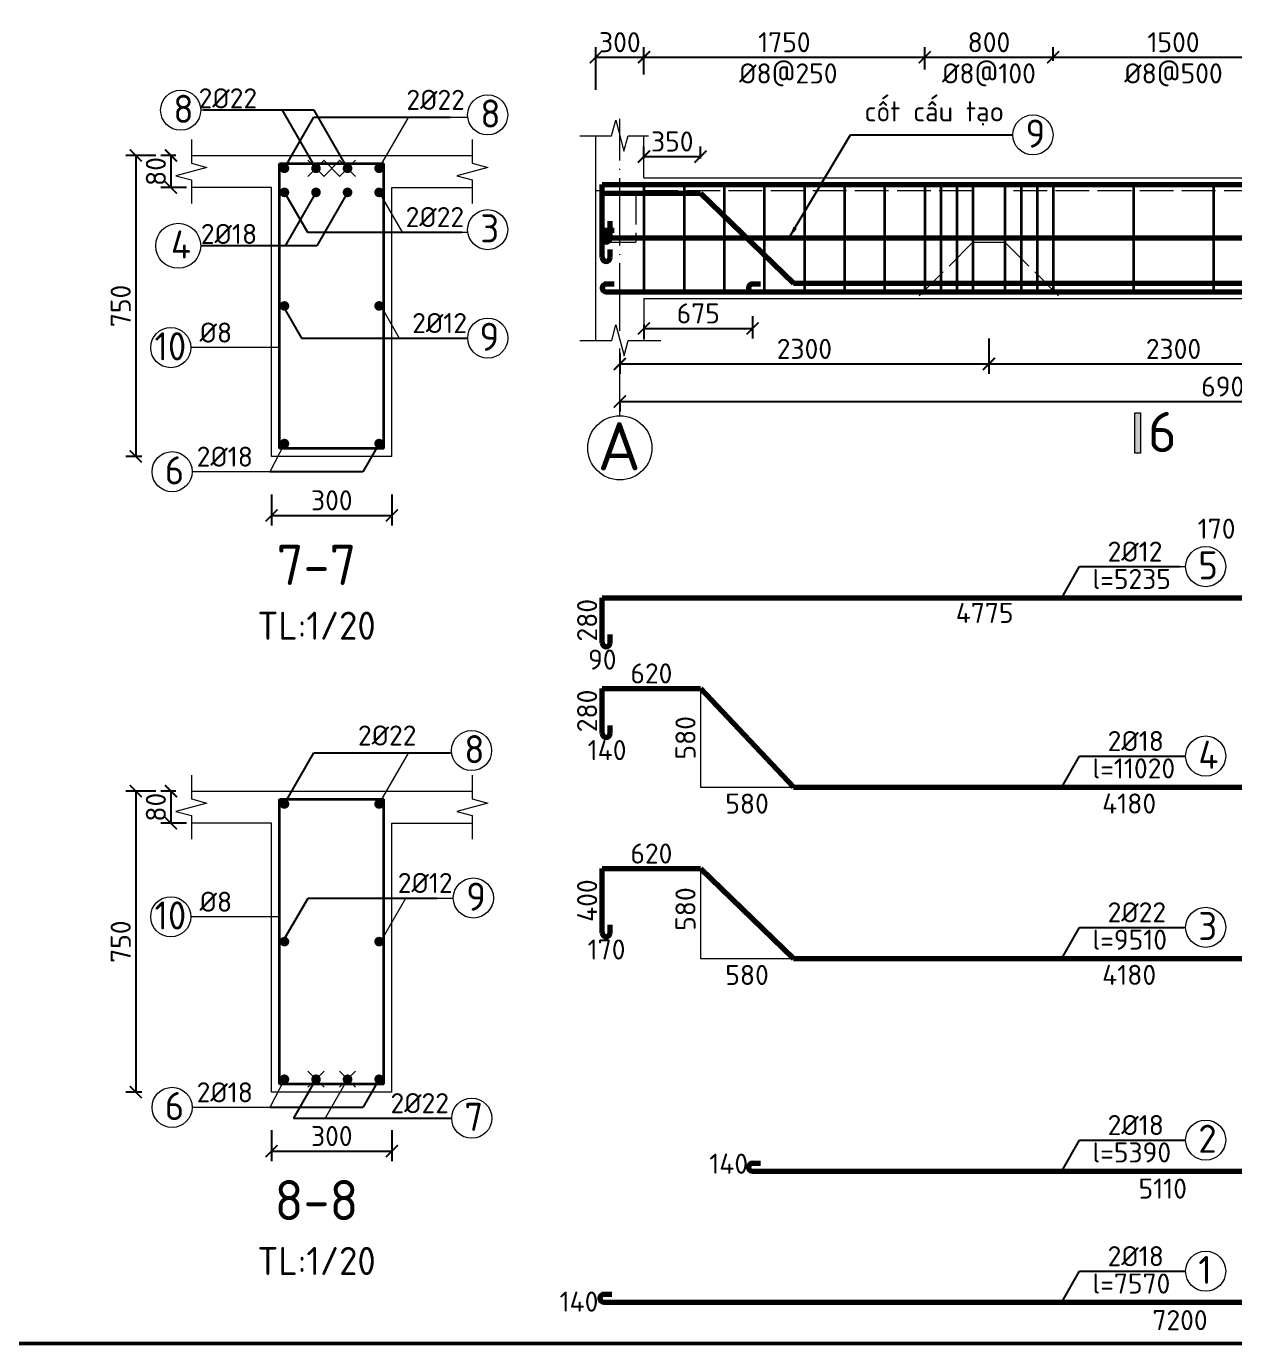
# Model space of a CAD drawing. Header units: millimetres. Extents: x 0 to 4970, y -594 to 1412.
# Drawn here: x 329.6 to 480.2, y -584 to -419.9 of the extents above; entities that cross this region are included whole.
import ezdxf

# ---------------------------------------------------------------- set-up
doc = ezdxf.new("R2010")
doc.units = ezdxf.units.MM
doc.header["$LTSCALE"] = 0.35
doc.header["$PDMODE"] = 3
doc.linetypes.add('ACAD_ISO02W100', pattern=[15, 12, -3])
doc.linetypes.add('ACAD_ISO04W100', pattern=[30, 24, -3, 0, -3])
doc.layers.get('0').update_dxf_attribs({"lineweight": 50})
for name, color, linetype, lineweight in [('Cot Dai', 7, 'Continuous', 35), ('Cot thep', 2, 'Continuous', 70), ('Cotthepcat', 3, 'Continuous', 70), ('Duong Bao', 6, 'Continuous', 18), ('Kich Thuoc', 1, 'Continuous', 20), ('Ky Hieu', 4, 'Continuous', 20), ('Net Khuat', 5, 'ACAD_ISO02W100', 20), ('NetCat', 7, 'Continuous', 20), ('Text', 40, 'Continuous', 20), ('Truc', 3, 'ACAD_ISO04W100', 20)]:
    doc.layers.add(name, color=color, linetype=linetype, lineweight=lineweight)
doc.styles.get("Standard").update_dxf_attribs({"font": 'isocpeur.ttf'})
doc.styles.add('VN', font='')
doc.styles.get('VN').set_extended_font_data('TCVN 7284')
doc.dimstyles.new('Dim20', dxfattribs={"dimtxt": 2.5, "dimasz": 1.5, "dimexe": 1.25, "dimexo": 0.625, "dimtad": 1, "dimlfac": 20, "dimtxsty": 'Standard', "dimblk": 'ARCHTICK', "dimcen": 2.5, "dimadec": 0, "dimazin": 0, "dimtfac": 1, "dimtmove": 0, "dimatfit": 3, "dimfxl": 1, "dimarcsym": 0})
doc.dimstyles.new('Dim50', dxfattribs={"dimtxt": 2.5, "dimasz": 1.5, "dimexe": 1.25, "dimexo": 0.625, "dimtad": 1, "dimlfac": 50, "dimtxsty": 'Standard', "dimblk": 'ARCHTICK', "dimcen": 2.5, "dimadec": 0, "dimazin": 0, "dimtfac": 1, "dimtmove": 0, "dimatfit": 3, "dimfxl": 1, "dimarcsym": 0})
doc.dimstyles.new('Dim50KT', dxfattribs={"dimtxt": 2.5, "dimasz": 1.5, "dimexe": 1.25, "dimexo": 0.625, "dimtad": 1, "dimlfac": 50, "dimtxsty": 'Standard', "dimblk": 'ARCHTICK', "dimcen": 2.5, "dimse1": 1, "dimse2": 1, "dimsd1": 1, "dimsd2": 1, "dimadec": 0, "dimazin": 0, "dimtfac": 1, "dimtmove": 0, "dimatfit": 3, "dimfxl": 1, "dimarcsym": 0})
doc.dimstyles.new('ISO-25', dxfattribs={"dimtxt": 2.5, "dimasz": 2.5, "dimexe": 1.25, "dimexo": 0.625, "dimtad": 1, "dimtxsty": 'Standard', "dimcen": 2.5, "dimadec": 0, "dimazin": 0, "dimtfac": 1, "dimtmove": 0, "dimatfit": 3, "dimfxl": 1, "dimarcsym": 0})

# ---------------------------------------------------------------- blocks, each defined once
blk = doc.blocks.new('_ArchTick')
at = {"color": 0, "linetype": 'ByBlock', "const_width": 0.15}
blk.add_lwpolyline([(-0.5, -0.5), (0.5, 0.5)], dxfattribs=at)
blk = doc.blocks.new('*D2310')
at = {"layer": 'Defpoints', "color": 0}
for p in [(406.59, -423.71), (406.59, -426.5), (400.59, -428.38)]:
    blk.add_point(p, dxfattribs=at)
at = {"layer": 'Kich Thuoc', "color": 0, "lineweight": -2}
for p, q in [((400.59, -427.76), (400.59, -422.46)), ((406.59, -425.87), (406.59, -422.46)), ((400.59, -423.71), (406.59, -423.71))]:
    blk.add_line(p, q, dxfattribs=at)
at = {"layer": 'Kich Thuoc', "color": 0, "lineweight": -2, "xscale": 1.5, "yscale": 1.5, "zscale": 1.5, "rotation": 180}
blk.add_blockref('_ArchTick', (400.59, -423.71), dxfattribs=at)
at = {"layer": 'Kich Thuoc', "color": 0, "lineweight": -2, "xscale": 1.5, "yscale": 1.5, "zscale": 1.5}
blk.add_blockref('_ArchTick', (406.59, -423.71), dxfattribs=at)
at = {"layer": 'Kich Thuoc', "color": 0, "insert": (403.59, -421.84), "char_height": 2.5, "attachment_point": 5}
blk.add_mtext('300', dxfattribs=at)
blk = doc.blocks.new('*D2374')
at = {"layer": 'Defpoints', "color": 0}
for p in [(401.39, -502.36), (413.64, -502.36), (413.64, -502.36)]:
    blk.add_point(p, dxfattribs=at)
at = {"layer": 'Kich Thuoc', "color": 0, "insert": (407.52, -500.49), "char_height": 2.5, "attachment_point": 5}
blk.add_mtext('620', dxfattribs=at)
blk = doc.blocks.new('*D2313')
at = {"layer": 'Defpoints', "color": 0}
for p in [(348.88, -435.95), (347.64, -439.95), (350.19, -439.95)]:
    blk.add_point(p, dxfattribs=at)
at = {"layer": 'Kich Thuoc', "color": 0, "lineweight": -2}
for p, q in [((348.26, -435.95), (346.39, -435.95)), ((347.64, -435.95), (347.64, -439.95)), ((349.56, -439.95), (346.39, -439.95))]:
    blk.add_line(p, q, dxfattribs=at)
at = {"layer": 'Kich Thuoc', "color": 0, "lineweight": -2, "xscale": 1.5, "yscale": 1.5, "zscale": 1.5}
for p, rotation in [((347.64, -435.95), 90), ((347.64, -439.95), 270)]:
    blk.add_blockref('_ArchTick', p, dxfattribs=dict(at, rotation=rotation))
at = {"layer": 'Kich Thuoc', "color": 0, "insert": (345.76, -437.95), "char_height": 2.5, "attachment_point": 5, "rotation": 90}
blk.add_mtext('80', dxfattribs=at)
blk = doc.blocks.new('*D2314')
at = {"layer": 'Defpoints', "color": 0}
for p in [(346.39, -435.95), (343.26, -473.45), (344.63, -473.45)]:
    blk.add_point(p, dxfattribs=at)
at = {"layer": 'Kich Thuoc', "color": 0, "lineweight": -2}
for p, q in [((345.76, -435.95), (342.01, -435.95)), ((343.26, -435.95), (343.26, -473.45)), ((344.01, -473.45), (342.01, -473.45))]:
    blk.add_line(p, q, dxfattribs=at)
at = {"layer": 'Kich Thuoc', "color": 0, "lineweight": -2, "xscale": 1.5, "yscale": 1.5, "zscale": 1.5}
for p, rotation in [((343.26, -435.95), 90), ((343.26, -473.45), 270)]:
    blk.add_blockref('_ArchTick', p, dxfattribs=dict(at, rotation=rotation))
at = {"layer": 'Kich Thuoc', "color": 0, "insert": (341.38, -454.7), "char_height": 2.5, "attachment_point": 5, "rotation": 90}
blk.add_mtext('750', dxfattribs=at)
blk = doc.blocks.new('*D2315')
at = {"layer": 'Defpoints', "color": 0}
for p in [(360.19, -477.57), (375.19, -477.57), (375.19, -480.8)]:
    blk.add_point(p, dxfattribs=at)
at = {"layer": 'Kich Thuoc', "color": 0, "lineweight": -2}
for p, q in [((360.19, -478.2), (360.19, -482.05)), ((375.19, -478.2), (375.19, -482.05)), ((360.19, -480.8), (375.19, -480.8))]:
    blk.add_line(p, q, dxfattribs=at)
at = {"layer": 'Kich Thuoc', "color": 0, "lineweight": -2, "xscale": 1.5, "yscale": 1.5, "zscale": 1.5, "rotation": 180}
blk.add_blockref('_ArchTick', (360.19, -480.8), dxfattribs=at)
at = {"layer": 'Kich Thuoc', "color": 0, "lineweight": -2, "xscale": 1.5, "yscale": 1.5, "zscale": 1.5}
blk.add_blockref('_ArchTick', (375.19, -480.8), dxfattribs=at)
at = {"layer": 'Kich Thuoc', "color": 0, "insert": (367.69, -478.92), "char_height": 2.5, "attachment_point": 5}
blk.add_mtext('300', dxfattribs=at)
blk = doc.blocks.new('*D2316')
at = {"layer": 'Defpoints', "color": 0}
for p in [(348.88, -515.16), (347.64, -519.16), (350.19, -519.16)]:
    blk.add_point(p, dxfattribs=at)
at = {"layer": 'Kich Thuoc', "color": 0, "lineweight": -2}
for p, q in [((348.26, -515.16), (346.39, -515.16)), ((347.64, -515.16), (347.64, -519.16)), ((349.56, -519.16), (346.39, -519.16))]:
    blk.add_line(p, q, dxfattribs=at)
at = {"layer": 'Kich Thuoc', "color": 0, "lineweight": -2, "xscale": 1.5, "yscale": 1.5, "zscale": 1.5}
for p, rotation in [((347.64, -515.16), 90), ((347.64, -519.16), 270)]:
    blk.add_blockref('_ArchTick', p, dxfattribs=dict(at, rotation=rotation))
at = {"layer": 'Kich Thuoc', "color": 0, "insert": (345.76, -517.16), "char_height": 2.5, "attachment_point": 5, "rotation": 90}
blk.add_mtext('80', dxfattribs=at)
blk = doc.blocks.new('*D2317')
at = {"layer": 'Defpoints', "color": 0}
for p in [(346.39, -515.16), (343.26, -552.66), (344.63, -552.66)]:
    blk.add_point(p, dxfattribs=at)
at = {"layer": 'Kich Thuoc', "color": 0, "lineweight": -2}
for p, q in [((345.76, -515.16), (342.01, -515.16)), ((343.26, -515.16), (343.26, -552.66)), ((344.01, -552.66), (342.01, -552.66))]:
    blk.add_line(p, q, dxfattribs=at)
at = {"layer": 'Kich Thuoc', "color": 0, "lineweight": -2, "xscale": 1.5, "yscale": 1.5, "zscale": 1.5}
for p, rotation in [((343.26, -515.16), 90), ((343.26, -552.66), 270)]:
    blk.add_blockref('_ArchTick', p, dxfattribs=dict(at, rotation=rotation))
at = {"layer": 'Kich Thuoc', "color": 0, "insert": (341.38, -533.91), "char_height": 2.5, "attachment_point": 5, "rotation": 90}
blk.add_mtext('750', dxfattribs=at)
blk = doc.blocks.new('*D2318')
at = {"layer": 'Defpoints', "color": 0}
for p in [(360.19, -556.78), (375.19, -556.78), (375.19, -560)]:
    blk.add_point(p, dxfattribs=at)
at = {"layer": 'Kich Thuoc', "color": 0, "lineweight": -2}
for p, q in [((360.19, -557.4), (360.19, -561.25)), ((375.19, -557.4), (375.19, -561.25)), ((360.19, -560), (375.19, -560))]:
    blk.add_line(p, q, dxfattribs=at)
at = {"layer": 'Kich Thuoc', "color": 0, "lineweight": -2, "xscale": 1.5, "yscale": 1.5, "zscale": 1.5, "rotation": 180}
blk.add_blockref('_ArchTick', (360.19, -560), dxfattribs=at)
at = {"layer": 'Kich Thuoc', "color": 0, "lineweight": -2, "xscale": 1.5, "yscale": 1.5, "zscale": 1.5}
blk.add_blockref('_ArchTick', (375.19, -560), dxfattribs=at)
at = {"layer": 'Kich Thuoc', "color": 0, "insert": (367.69, -558.13), "char_height": 2.5, "attachment_point": 5}
blk.add_mtext('300', dxfattribs=at)
blk = doc.blocks.new('*D2319')
at = {"layer": 'Defpoints', "color": 0}
for p in [(413.64, -436.09), (406.59, -436.94), (413.64, -436.94)]:
    blk.add_point(p, dxfattribs=at)
at = {"layer": 'Kich Thuoc', "color": 0, "lineweight": -2}
for p, q in [((406.59, -436.32), (406.59, -434.84)), ((413.64, -436.32), (413.64, -434.84)), ((406.59, -436.09), (413.64, -436.09))]:
    blk.add_line(p, q, dxfattribs=at)
at = {"layer": 'Kich Thuoc', "color": 0, "lineweight": -2, "xscale": 1.5, "yscale": 1.5, "zscale": 1.5, "rotation": 180}
blk.add_blockref('_ArchTick', (406.59, -436.09), dxfattribs=at)
at = {"layer": 'Kich Thuoc', "color": 0, "lineweight": -2, "xscale": 1.5, "yscale": 1.5, "zscale": 1.5}
blk.add_blockref('_ArchTick', (413.64, -436.09), dxfattribs=at)
at = {"layer": 'Kich Thuoc', "color": 0, "insert": (410.12, -434.21), "char_height": 2.5, "attachment_point": 5}
blk.add_mtext('350', dxfattribs=at)
blk = doc.blocks.new('*D2376')
at = {"layer": 'Defpoints', "color": 0}
for p in [(420.13, -455.35), (406.59, -456.38), (420.13, -457.5)]:
    blk.add_point(p, dxfattribs=at)
at = {"layer": 'Kich Thuoc', "color": 0, "lineweight": -2}
for p, q in [((420.13, -455.97), (420.13, -458.75)), ((406.59, -457.01), (406.59, -458.75)), ((406.59, -457.5), (420.13, -457.5))]:
    blk.add_line(p, q, dxfattribs=at)
at = {"layer": 'Kich Thuoc', "color": 0, "lineweight": -2, "xscale": 1.5, "yscale": 1.5, "zscale": 1.5, "rotation": 180}
blk.add_blockref('_ArchTick', (406.59, -457.5), dxfattribs=at)
at = {"layer": 'Kich Thuoc', "color": 0, "lineweight": -2, "xscale": 1.5, "yscale": 1.5, "zscale": 1.5}
blk.add_blockref('_ArchTick', (420.13, -457.5), dxfattribs=at)
at = {"layer": 'Kich Thuoc', "color": 0, "insert": (413.36, -455.63), "char_height": 2.5, "attachment_point": 5}
blk.add_mtext('675', dxfattribs=at)
blk = doc.blocks.new('*D2338')
at = {"layer": 'Defpoints', "color": 0}
for p in [(402.23, -491.06), (401.39, -496.66), (401.39, -496.66)]:
    blk.add_point(p, dxfattribs=at)
at = {"layer": 'Kich Thuoc', "color": 0, "insert": (399.51, -493.86), "char_height": 2.5, "attachment_point": 5, "rotation": 90}
blk.add_mtext('280', dxfattribs=at)
blk = doc.blocks.new('*D2339')
at = {"layer": 'Defpoints', "color": 0}
for p in [(402.23, -502.36), (401.39, -507.96), (401.39, -507.96)]:
    blk.add_point(p, dxfattribs=at)
at = {"layer": 'Kich Thuoc', "color": 0, "insert": (399.51, -505.16), "char_height": 2.5, "attachment_point": 5, "rotation": 90}
blk.add_mtext('280', dxfattribs=at)
blk = doc.blocks.new('*D2340')
at = {"layer": 'Defpoints', "color": 0}
for p in [(402.23, -524.8), (401.39, -532.8), (401.39, -532.8)]:
    blk.add_point(p, dxfattribs=at)
at = {"layer": 'Kich Thuoc', "color": 0, "insert": (399.51, -528.8), "char_height": 2.5, "attachment_point": 5, "rotation": 90}
blk.add_mtext('400', dxfattribs=at)
blk = doc.blocks.new('*D2342')
at = {"layer": 'Defpoints', "color": 0}
for p in [(401.39, -524.8), (413.64, -524.8), (413.64, -524.8)]:
    blk.add_point(p, dxfattribs=at)
at = {"layer": 'Kich Thuoc', "color": 0, "insert": (407.52, -522.93), "char_height": 2.5, "attachment_point": 5}
blk.add_mtext('620', dxfattribs=at)
blk = doc.blocks.new('*D2343')
at = {"layer": 'Defpoints', "color": 0}
for p in [(425.24, -536.27), (508.88, -536.27), (508.88, -539.92)]:
    blk.add_point(p, dxfattribs=at)
at = {"layer": 'Kich Thuoc', "color": 0, "insert": (467.06, -538.05), "char_height": 2.5, "attachment_point": 5}
blk.add_mtext('4180', dxfattribs=at)
blk = doc.blocks.new('*D2344')
at = {"layer": 'Defpoints', "color": 0}
for p in [(425.24, -514.93), (508.88, -514.93), (508.88, -518.58)]:
    blk.add_point(p, dxfattribs=at)
at = {"layer": 'Kich Thuoc', "color": 0, "insert": (467.06, -516.7), "char_height": 2.5, "attachment_point": 5}
blk.add_mtext('4180', dxfattribs=at)
blk = doc.blocks.new('*D2379')
at = {"layer": 'Defpoints', "color": 0}
for p in [(413.64, -502.36), (413.64, -514.66), (413.64, -514.66)]:
    blk.add_point(p, dxfattribs=at)
at = {"layer": 'Kich Thuoc', "color": 0, "insert": (411.77, -508.51), "char_height": 2.5, "attachment_point": 5, "rotation": 90}
blk.add_mtext('580', dxfattribs=at)
blk = doc.blocks.new('*D2345')
at = {"layer": 'Defpoints', "color": 0}
for p in [(413.64, -515.26), (425.24, -515.26), (425.24, -518.59)]:
    blk.add_point(p, dxfattribs=at)
at = {"layer": 'Kich Thuoc', "color": 0, "insert": (419.44, -516.71), "char_height": 2.5, "attachment_point": 5}
blk.add_mtext('580', dxfattribs=at)
blk = doc.blocks.new('*D2348')
at = {"layer": 'Defpoints', "color": 0}
for p in [(413.64, -523.7), (413.64, -536), (413.64, -536)]:
    blk.add_point(p, dxfattribs=at)
at = {"layer": 'Kich Thuoc', "color": 0, "insert": (411.77, -529.85), "char_height": 2.5, "attachment_point": 5, "rotation": 90}
blk.add_mtext('580', dxfattribs=at)
blk = doc.blocks.new('*D2349')
at = {"layer": 'Defpoints', "color": 0}
for p in [(413.64, -536.61), (425.24, -536.61), (425.24, -539.93)]:
    blk.add_point(p, dxfattribs=at)
at = {"layer": 'Kich Thuoc', "color": 0, "insert": (419.44, -538.06), "char_height": 2.5, "attachment_point": 5}
blk.add_mtext('580', dxfattribs=at)
blk = doc.blocks.new('*D2380')
at = {"layer": 'Defpoints', "color": 0}
for p in [(420.13, -562.51), (522.37, -562.51), (522.37, -566.56)]:
    blk.add_point(p, dxfattribs=at)
at = {"layer": 'Kich Thuoc', "color": 0, "insert": (471.25, -564.68), "char_height": 2.5, "attachment_point": 5}
blk.add_mtext('5110', dxfattribs=at)
blk = doc.blocks.new('*D2355')
at = {"layer": 'Defpoints', "color": 0}
for p in [(401.6, -577.08), (545.19, -577.08), (545.19, -582.94)]:
    blk.add_point(p, dxfattribs=at)
at = {"layer": 'Kich Thuoc', "color": 0, "insert": (473.4, -581.07), "char_height": 2.5, "attachment_point": 5}
blk.add_mtext('7200', dxfattribs=at)
blk = doc.blocks.new('*D2357')
at = {"layer": 'Defpoints', "color": 0}
for p in [(403.59, -466.2), (541.59, -466.2), (541.59, -466.61)]:
    blk.add_point(p, dxfattribs=at)
at = {"layer": 'Kich Thuoc', "color": 0, "lineweight": -2}
for p, q in [((403.59, -466.61), (541.59, -466.61)), ((403.59, -466.83), (403.59, -467.86)), ((541.59, -466.83), (541.59, -467.86))]:
    blk.add_line(p, q, dxfattribs=at)
at = {"layer": 'Kich Thuoc', "color": 0, "lineweight": -2, "xscale": 1.5, "yscale": 1.5, "zscale": 1.5, "rotation": 180}
blk.add_blockref('_ArchTick', (403.59, -466.61), dxfattribs=at)
at = {"layer": 'Kich Thuoc', "color": 0, "lineweight": -2, "xscale": 1.5, "yscale": 1.5, "zscale": 1.5}
blk.add_blockref('_ArchTick', (541.59, -466.61), dxfattribs=at)
at = {"layer": 'Kich Thuoc', "color": 0, "insert": (479.58, -464.74), "char_height": 2.5, "attachment_point": 5}
blk.add_mtext('6900', dxfattribs=at)
blk = doc.blocks.new('*D2359')
at = {"layer": 'Defpoints', "color": 0}
for p in [(457.59, -423.71), (457.59, -424.73), (441.59, -425.87)]:
    blk.add_point(p, dxfattribs=at)
at = {"layer": 'Kich Thuoc', "color": 0, "lineweight": -2}
for p, q in [((441.59, -425.25), (441.59, -422.46)), ((457.59, -424.11), (457.59, -422.46)), ((441.59, -423.71), (457.59, -423.71))]:
    blk.add_line(p, q, dxfattribs=at)
at = {"layer": 'Kich Thuoc', "color": 0, "lineweight": -2, "xscale": 1.5, "yscale": 1.5, "zscale": 1.5, "rotation": 180}
blk.add_blockref('_ArchTick', (441.59, -423.71), dxfattribs=at)
at = {"layer": 'Kich Thuoc', "color": 0, "lineweight": -2, "xscale": 1.5, "yscale": 1.5, "zscale": 1.5}
blk.add_blockref('_ArchTick', (457.59, -423.71), dxfattribs=at)
at = {"layer": 'Kich Thuoc', "color": 0, "insert": (449.59, -421.84), "char_height": 2.5, "attachment_point": 5}
blk.add_mtext('800', dxfattribs=at)
blk = doc.blocks.new('*D2364')
at = {"layer": 'Defpoints', "color": 0}
for p in [(441.59, -423.71), (406.59, -425.87), (441.59, -425.87)]:
    blk.add_point(p, dxfattribs=at)
at = {"layer": 'Kich Thuoc', "color": 0, "lineweight": -2}
for p, q in [((406.59, -425.25), (406.59, -422.46)), ((441.59, -425.25), (441.59, -422.46)), ((406.59, -423.71), (441.59, -423.71))]:
    blk.add_line(p, q, dxfattribs=at)
at = {"layer": 'Kich Thuoc', "color": 0, "lineweight": -2, "xscale": 1.5, "yscale": 1.5, "zscale": 1.5, "rotation": 180}
blk.add_blockref('_ArchTick', (406.59, -423.71), dxfattribs=at)
at = {"layer": 'Kich Thuoc', "color": 0, "lineweight": -2, "xscale": 1.5, "yscale": 1.5, "zscale": 1.5}
blk.add_blockref('_ArchTick', (441.59, -423.71), dxfattribs=at)
at = {"layer": 'Kich Thuoc', "color": 0, "insert": (424.09, -421.84), "char_height": 2.5, "attachment_point": 5}
blk.add_mtext('1750', dxfattribs=at)
blk = doc.blocks.new('*D2365')
at = {"layer": 'Defpoints', "color": 0}
for p in [(457.59, -424.77), (487.59, -423.71), (487.59, -424.77)]:
    blk.add_point(p, dxfattribs=at)
at = {"layer": 'Kich Thuoc', "color": 0, "lineweight": -2}
for p, q in [((457.59, -424.14), (457.59, -422.46)), ((487.59, -424.14), (487.59, -422.46)), ((457.59, -423.71), (487.59, -423.71))]:
    blk.add_line(p, q, dxfattribs=at)
at = {"layer": 'Kich Thuoc', "color": 0, "lineweight": -2, "xscale": 1.5, "yscale": 1.5, "zscale": 1.5, "rotation": 180}
blk.add_blockref('_ArchTick', (457.59, -423.71), dxfattribs=at)
at = {"layer": 'Kich Thuoc', "color": 0, "lineweight": -2, "xscale": 1.5, "yscale": 1.5, "zscale": 1.5}
blk.add_blockref('_ArchTick', (487.59, -423.71), dxfattribs=at)
at = {"layer": 'Kich Thuoc', "color": 0, "insert": (472.59, -421.84), "char_height": 2.5, "attachment_point": 5}
blk.add_mtext('1500', dxfattribs=at)
blk = doc.blocks.new('*D2370')
at = {"layer": 'Defpoints', "color": 0}
for p in [(401.39, -490.48), (496.71, -490.48), (496.71, -494.82)]:
    blk.add_point(p, dxfattribs=at)
at = {"layer": 'Kich Thuoc', "color": 0, "insert": (449.05, -492.95), "char_height": 2.5, "attachment_point": 5}
blk.add_mtext('4775', dxfattribs=at)
blk = doc.blocks.new('*D2371')
at = {"layer": 'Defpoints', "color": 0}
for p in [(449.59, -458.13), (403.59, -459.9), (449.59, -461.93)]:
    blk.add_point(p, dxfattribs=at)
at = {"layer": 'Kich Thuoc', "color": 0, "lineweight": -2}
for p, q in [((449.59, -458.76), (449.59, -463.18)), ((403.59, -460.53), (403.59, -463.18)), ((403.59, -461.93), (449.59, -461.93))]:
    blk.add_line(p, q, dxfattribs=at)
at = {"layer": 'Kich Thuoc', "color": 0, "lineweight": -2, "xscale": 1.5, "yscale": 1.5, "zscale": 1.5, "rotation": 180}
blk.add_blockref('_ArchTick', (403.59, -461.93), dxfattribs=at)
at = {"layer": 'Kich Thuoc', "color": 0, "lineweight": -2, "xscale": 1.5, "yscale": 1.5, "zscale": 1.5}
blk.add_blockref('_ArchTick', (449.59, -461.93), dxfattribs=at)
at = {"layer": 'Kich Thuoc', "color": 0, "insert": (426.59, -460.05), "char_height": 2.5, "attachment_point": 5}
blk.add_mtext('2300', dxfattribs=at)
blk = doc.blocks.new('*D2372')
at = {"layer": 'Defpoints', "color": 0}
for p in [(449.59, -458.13), (495.59, -458.92), (495.59, -461.93)]:
    blk.add_point(p, dxfattribs=at)
at = {"layer": 'Kich Thuoc', "color": 0, "lineweight": -2}
for p, q in [((449.59, -458.76), (449.59, -463.18)), ((495.59, -459.54), (495.59, -463.18)), ((449.59, -461.93), (495.59, -461.93))]:
    blk.add_line(p, q, dxfattribs=at)
at = {"layer": 'Kich Thuoc', "color": 0, "lineweight": -2, "xscale": 1.5, "yscale": 1.5, "zscale": 1.5, "rotation": 180}
blk.add_blockref('_ArchTick', (449.59, -461.93), dxfattribs=at)
at = {"layer": 'Kich Thuoc', "color": 0, "lineweight": -2, "xscale": 1.5, "yscale": 1.5, "zscale": 1.5}
blk.add_blockref('_ArchTick', (495.59, -461.93), dxfattribs=at)
at = {"layer": 'Kich Thuoc', "color": 0, "insert": (472.59, -460.05), "char_height": 2.5, "attachment_point": 5}
blk.add_mtext('2300', dxfattribs=at)

msp = doc.modelspace()

# ---------------------------------------------------------------- hatches: boundary and pattern name
at = {"layer": 'NetCat'}
h = msp.add_hatch(color=256, dxfattribs=at)
h.paths.add_polyline_path([(467.766148, -468.029977), (468.466148, -468.029977), (468.466148, -473.029977), (467.766148, -473.029977)])
edge = h.paths.add_edge_path(flags=17)
edge.add_line((467.766148, -473.029977), (467.766148, -468.029977))

# ---------------------------------------------------------------- linework, layer by layer
msp.add_lwpolyline([(20, -584), (830, -584), (830, -10), (20, -10)], close=True)
at = {"layer": 'Cot Dai'}
for p, q in [((361.186129, -436.952675), (374.186129, -436.952675)), ((361.186129, -472.452675), (361.186129, -436.952675)), ((374.186129, -472.452675), (374.186129, -436.952675)), ((406.586868, -439.55478), (406.586868, -452.95478)), ((411.586868, -439.55478), (411.586868, -452.95478)), ((416.586868, -439.55478), (416.586868, -452.95478)), ((421.586868, -439.55478), (421.586868, -452.95478)), ((426.586868, -439.55478), (426.586868, -452.95478)), ((431.586868, -439.55478), (431.586868, -452.95478)), ((436.586868, -439.55478), (436.586868, -452.95478)), ((441.586868, -439.55478), (441.586868, -452.95478)), ((443.586868, -439.55478), (443.586868, -452.95478)), ((445.586868, -439.55478), (445.586868, -452.95478)), ((447.586868, -439.55459), (447.586868, -452.95459)), ((451.586868, -439.554209), (451.586868, -452.954209)), ((453.586868, -439.559446), (453.586868, -452.959446)), ((455.586868, -439.559446), (455.586868, -452.959446)), ((457.586868, -439.559446), (457.586868, -452.959446)), ((467.586868, -439.559446), (467.586868, -452.959446)), ((477.586868, -439.559446), (477.586868, -452.959446)), ((374.186129, -472.452675), (361.186129, -472.452675)), ((361.186129, -516.157823), (374.186129, -516.157823)), ((361.186129, -551.657823), (361.186129, -516.157823)), ((374.186129, -551.657823), (374.186129, -516.157823)), ((374.186129, -551.657823), (361.186129, -551.657823))]:
    msp.add_line(p, q, dxfattribs=at)
at = {"layer": 'Cot thep'}
for p, q in [((401.386868, -439.55478), (544.586868, -439.55478)), ((401.386868, -439.55478), (422.432886, -439.55478)), ((401.386868, -445.15478), (401.386868, -439.55478)), ((401.386868, -440.65478), (413.643217, -440.65478)), ((401.386868, -446.25478), (401.386868, -440.65478)), ((401.386868, -448.65478), (401.386868, -440.65478)), ((413.643217, -440.65478), (425.243217, -451.85478)), ((413.643217, -440.65478), (425.243217, -451.85478)), ((610.586868, -446.234822), (401.892001, -446.254714)), ((401.892001, -452.95478), (544.586868, -452.95478)), ((420.125166, -452.95478), (497.743239, -452.95478)), ((425.243217, -451.85478), (508.883284, -451.85478)), ((435.023788, -451.85478), (502.586868, -451.85478)), ((401.386868, -491.057881), (496.714597, -491.057881)), ((401.386868, -496.657881), (401.386868, -491.057881)), ((401.386868, -502.360529), (413.643217, -502.360529)), ((401.386868, -507.960529), (401.386868, -502.360529)), ((413.643217, -502.360529), (425.243217, -514.660529)), ((425.243217, -514.660529), (508.883284, -514.660529)), ((401.386868, -524.801971), (413.643217, -524.801971)), ((401.386868, -524.801971), (413.643217, -524.801971)), ((401.386868, -532.801971), (401.386868, -524.801971)), ((413.643217, -524.801971), (425.243217, -536.001971)), ((413.643217, -524.801971), (425.243217, -536.001971)), ((425.243217, -536.001971), (508.883284, -536.001971)), ((420.125166, -562.510599), (522.368112, -562.510599)), ((401.604645, -578.848536), (545.186868, -578.848536))]:
    msp.add_line(p, q, dxfattribs=at)
at = {"layer": 'Cot thep', "color": 1, "const_width": 0.6}
for points in [[(361.486129, -437.552675, 1), (362.086129, -437.552675, 1)], [(365.419462, -437.552675, 1), (366.019462, -437.552675, 1)], [(369.352795, -437.552675, 1), (369.952795, -437.552675, 1)], [(373.286129, -437.552675, 1), (373.886129, -437.552675, 1)], [(361.486129, -440.552675, 1), (362.086129, -440.552675, 1)], [(373.286129, -440.552675, 1), (373.886129, -440.552675, 1)], [(365.419462, -551.057823, 1), (366.019462, -551.057823, 1)], [(369.352795, -551.057823, 1), (369.952795, -551.057823, 1)]]:
    msp.add_lwpolyline(points, format="xyb", close=True, dxfattribs=at)
at = {"layer": 'Cot thep', "const_width": 0.6}
for points in [[(365.419462, -440.552675, 1), (366.019462, -440.552675, 1)], [(369.352795, -440.552675, 1), (369.952795, -440.552675, 1)], [(361.486129, -454.702675, 1), (362.086129, -454.702675, 1)], [(373.286129, -454.702675, 1), (373.886129, -454.702675, 1)], [(361.486129, -471.852675, 1), (362.086129, -471.852675, 1)], [(373.286129, -471.852675, 1), (373.886129, -471.852675, 1)], [(361.486129, -516.757823, 1), (362.086129, -516.757823, 1)], [(373.286129, -516.757823, 1), (373.886129, -516.757823, 1)], [(361.486129, -533.907823, 1), (362.086129, -533.907823, 1)], [(373.286129, -533.907823, 1), (373.886129, -533.907823, 1)], [(361.486129, -551.057823, 1), (362.086129, -551.057823, 1)], [(373.286129, -551.057823, 1), (373.886129, -551.057823, 1)]]:
    msp.add_lwpolyline(points, format="xyb", close=True, dxfattribs=at)
at = {"layer": 'Cotthepcat'}
for p, q in [((402.386868, -445.15478), (402.386868, -444.15478)), ((401.892001, -445.254714), (402.892001, -445.254714)), ((402.386868, -446.25478), (402.386868, -445.25478)), ((402.386868, -448.65478), (402.386868, -447.65478)), ((401.892001, -451.95478), (402.892001, -451.95478)), ((420.125166, -451.95478), (421.125166, -451.95478)), ((402.386868, -496.657881), (402.386868, -495.657881)), ((402.386868, -507.960529), (402.386868, -506.960529)), ((402.386868, -532.801971), (402.386868, -531.801971)), ((420.125166, -561.510599), (421.125166, -561.510599)), ((401.604645, -577.848536), (402.604645, -577.848536))]:
    msp.add_line(p, q, dxfattribs=at)
for centre, start, end in [((401.886868, -445.15478), 180, 0), ((401.886868, -446.25478), 180, 0), ((401.892001, -445.754714), 90, 270), ((401.886868, -448.65478), 180, 0), ((401.892001, -452.45478), 90, 270), ((420.125166, -452.45478), 90, 270), ((401.886868, -496.657881), 180, 0), ((401.886868, -507.960529), 180, 0), ((401.886868, -532.801971), 180, 0), ((420.125166, -562.010599), 90, 270), ((401.604645, -578.348536), 90, 270)]:
    msp.add_arc(centre, 0.5, start, end, dxfattribs=at)
at = {"layer": 'Duong Bao'}
for p, q in [((400.586868, -458.994765), (400.586868, -433.497288)), ((406.586868, -438.75478), (406.586868, -433.497288)), ((350.186129, -435.952675), (385.186129, -435.952675)), ((406.586868, -438.75478), (538.586868, -438.75478)), ((360.186129, -439.952675), (350.186129, -439.952675)), ((360.186129, -473.452675), (360.186129, -439.952675)), ((375.186129, -473.452675), (375.186129, -439.952675)), ((375.186129, -439.952675), (385.186129, -439.952675)), ((406.586868, -453.75478), (538.586868, -453.75478)), ((406.586868, -453.75478), (406.586868, -459.012273)), ((375.186129, -473.452675), (360.186129, -473.452675)), ((350.186129, -515.157823), (385.186129, -515.157823)), ((360.186129, -519.157823), (350.186129, -519.157823)), ((360.186129, -552.657823), (360.186129, -519.157823)), ((375.186129, -552.657823), (375.186129, -519.157823)), ((375.186129, -519.157823), (385.186129, -519.157823)), ((375.186129, -552.657823), (360.186129, -552.657823))]:
    msp.add_line(p, q, dxfattribs=at)
at = {"layer": 'Kich Thuoc'}
for p, q in [((413.643217, -502.360529), (413.643217, -514.660529)), ((413.643217, -514.660529), (425.243217, -514.660529)), ((413.643217, -524.801971), (413.643217, -536.001971)), ((413.643217, -536.001971), (425.243217, -536.001971))]:
    msp.add_line(p, q, dxfattribs=at)
for p in [(365.719462, -437.552675), (367.686129, -437.552675), (369.652795, -437.552675), (365.719462, -551.057823), (369.652795, -551.057823)]:
    msp.add_point(p, dxfattribs=at)
at = {"layer": 'Ky Hieu'}
for p, q in [((363.193895, -430.310808), (351.352379, -430.310808)), ((373.586129, -437.552675), (377.250751, -431.205363)), ((382.443828, -431.194019), (384.631328, -431.194019)), ((373.586129, -440.552675), (376.439962, -445.495661)), ((383.891033, -445.497713), (384.631328, -445.497713)), ((373.786129, -454.702675), (376.099443, -458.709453)), ((361.186129, -459.893099), (350.119194, -459.893099)), ((361.786129, -471.852675), (359.950625, -475.353498)), ((359.950625, -475.353498), (350.282521, -475.353498)), ((466.918941, -487.183265), (474.099346, -487.183265)), ((373.586129, -516.757823), (377.250751, -510.410511)), ((382.443828, -510.399167), (382.631328, -510.399167)), ((466.918941, -510.785913), (474.099346, -510.785913)), ((373.786129, -533.907823), (376.924468, -528.472059)), ((374.332187, -528.472059), (382.831328, -528.472059)), ((361.186129, -530.812951), (350.119194, -530.812951)), ((466.724614, -532.127355), (473.90502, -532.127355)), ((473.90502, -532.127355), (474.099346, -532.127355)), ((361.786129, -551.057823), (359.950625, -554.558646)), ((369.652795, -551.057823), (366.851933, -555.909059)), ((359.950625, -554.558646), (350.282521, -554.558646)), ((466.918941, -558.635983), (474.099346, -558.635983))]:
    msp.add_line(p, q, dxfattribs=at)
for points in [[(398.586868, -433.497288), (398.586868, -433.497288), (402.551592, -433.497288), (403.06923, -431.565436), (404.104506, -435.42914), (404.622145, -433.497288), (407.174746, -433.497288), (407.174746, -433.497288)], [(350.186129, -433.952675), (350.186129, -433.952675), (350.186129, -436.917399), (352.11798, -437.435037), (348.254277, -438.470313), (350.186129, -438.987952), (350.186129, -441.952675), (350.186129, -441.952675)], [(385.186129, -433.952675), (385.186129, -433.952675), (385.186129, -436.917399), (387.11798, -437.435037), (383.254277, -438.470313), (385.186129, -438.987952), (385.186129, -441.952675), (385.186129, -441.952675)], [(398.604506, -458.994765), (398.604506, -458.994765), (402.56923, -458.994765), (403.086868, -457.062913), (404.122145, -460.926616), (404.639783, -458.994765), (408.681927, -458.994765), (408.681927, -458.994765)], [(350.186129, -513.157823), (350.186129, -513.157823), (350.186129, -516.122547), (352.11798, -516.640185), (348.254277, -517.675461), (350.186129, -518.193099), (350.186129, -521.157823), (350.186129, -521.157823)], [(385.186129, -513.157823), (385.186129, -513.157823), (385.186129, -516.122547), (387.11798, -516.640185), (383.254277, -517.675461), (385.186129, -518.193099), (385.186129, -521.157823), (385.186129, -521.157823)]]:
    msp.add_lwpolyline(points, dxfattribs=at)
for centre, radius in [((348.852379, -430.310808), 2.5), ((387.113263, -430.894019), 2.5), ((455.073549, -433.386178), 2.5), ((387.113263, -445.197713), 2.5), ((348.548667, -447.210327), 2.803713), ((387.131328, -458.709453), 2.5), ((347.619194, -459.893099), 2.5), ((403.586868, -472.386641), 4), ((347.782521, -475.353498), 2.5), ((476.599346, -487.183265), 2.5), ((385.113263, -510.099167), 2.5), ((476.599346, -510.785913), 2.5), ((385.331328, -528.472059), 2.5), ((347.619194, -530.812951), 2.5), ((476.599346, -532.127355), 2.5), ((347.782521, -554.558646), 2.5), ((385.131328, -555.909059), 2.5), ((476.599346, -558.635983), 2.5), ((476.599346, -574.97392), 2.5)]:
    msp.add_circle(centre, radius, dxfattribs=at)
at = {"layer": 'Net Khuat'}
for p, q in [((401.586868, -440.35478), (400.586868, -440.35478)), ((401.586868, -440.35478), (401.586868, -446.75478)), ((447.586868, -440.35478), (405.586868, -440.35478)), ((405.586868, -440.35478), (405.586868, -446.75478)), ((447.586868, -440.35478), (447.586868, -446.75478)), ((493.586868, -440.35478), (451.586868, -440.35478)), ((451.586868, -440.35478), (451.586868, -446.75478)), ((401.586868, -446.75478), (405.586868, -446.75478)), ((447.586868, -446.75478), (440.586868, -453.75478)), ((447.586868, -446.75478), (451.586868, -446.75478)), ((451.586868, -446.75478), (458.586868, -453.75478))]:
    msp.add_line(p, q, dxfattribs=at)
at = {"layer": 'NetCat'}
msp.add_line((467.766148, -473.029977), (467.766148, -468.029977), dxfattribs=at)
msp.add_line((467.766148, -473.029977), (467.766148, -468.029977), dxfattribs=at)
msp.add_lwpolyline([(467.766148, -468.029977), (468.466148, -468.029977), (468.466148, -473.029977), (467.766148, -473.029977), (467.766148, -468.029977)], dxfattribs=at)
at = {"layer": 'Truc'}
msp.add_line((403.586868, -468.386641), (403.586868, -431.378859), dxfattribs=at)

# ---------------------------------------------------------------- texts
at = {"layer": 'Kich Thuoc', "color": 2}
msp.add_text('A', height=6, dxfattribs=at).set_placement((400.810102, -475.179954))
at = {"layer": 'Kich Thuoc', "char_height": 2.5}
for s, insert, width, attachment_point in [('%%C8@250', (424.586868, -425.90878), 24.5, 5), ('%%C8@100', (449.586868, -425.90878), 24.5, 5), ('%%C8@500', (472.586868, -425.90878), 24.5, 5), ('170', (475.602721, -481.210075), 3.45107973, 1), ('90', (399.619958, -497.513608), 3.45107973, 1), ('140', (399.573122, -508.798646), 3.45107973, 1), ('170', (399.573122, -533.640088), 3.45107973, 1), ('140', (414.728307, -560.326876), 3.45107973, 1), ('140', (396.071965, -577.51304), 3.45107973, 1)]:
    msp.add_mtext(s, dxfattribs=dict(at, insert=insert, width=width, attachment_point=attachment_point))
at = {"layer": 'Ky Hieu', "style": 'VN'}
for s, p in [('8', (347.938356, -431.893943)), ('8', (386.19924, -432.477153)), ('9', (454.155069, -434.969312)), ('3', (386.19924, -446.780848)), ('4', (347.634643, -448.793461)), ('9', (386.102332, -460.292588)), ('10', (345.593731, -461.476233)), ('6', (346.868498, -476.936633)), ('5', (475.685323, -488.766399)), ('8', (384.19924, -511.682301)), ('4', (475.685323, -512.369047)), ('9', (384.447618, -530.055194)), ('10', (345.593731, -532.396085)), ('3', (475.685323, -533.710489)), ('6', (346.868498, -556.141781)), ('7', (384.217305, -557.492194)), ('2', (475.685323, -560.219117)), ('1', (475.685323, -576.557054))]:
    msp.add_text(s, height=3.5, dxfattribs=at).set_placement(p)
at = {"layer": 'Ky Hieu', "char_height": 2.5}
for s, insert, attachment_point in [('   2%%C22', (358.382429, -430.080779), 9), ('2%%C22', (376.983521, -430.269019), 7), ('2%%C22', (376.891033, -444.872713), 7), ('   2%%C18', (358.382429, -446.980298), 9), ('2%%C12', (377.71018, -458.084453), 7), ('%%C8', (355.263813, -459.268099), 9), ('2%%C18', (357.857893, -474.728498), 9), ('2%%C12', (464.379004, -486.558265), 7), ('l=5235', (462.479004, -489.969783), 7), ('2%%C22', (370.947623, -509.474167), 7), ('2%%C18', (464.379004, -510.160913), 7), ('l=11020', (462.479004, -513.572432), 7), ('2%%C12', (375.91018, -527.847059), 7), ('%%C8', (355.263813, -530.187951), 9), ('2%%C22', (464.379004, -531.502355), 7), ('l=9510', (462.479004, -534.913874), 7), ('2%%C18', (357.857893, -553.933646), 9), ('2%%C22', (382.293139, -555.284059), 9), ('2%%C18', (464.379004, -558.010983), 7), ('l=5390', (462.479004, -561.422502), 7), ('2%%C18', (464.379004, -574.34892), 7), ('l=7570', (462.479004, -577.760439), 7)]:
    msp.add_mtext(s, dxfattribs=dict(at, insert=insert, attachment_point=attachment_point))
at = {"layer": 'Ky Hieu', "insert": (434.083756, -429.209666), "char_height": 2.5, "width": 19.66737424, "attachment_point": 1}
msp.add_mtext('c{\\fTCVN 7284|b0|i0|c0|p34;ố}t c{\\fTCVN 7284|b0|i0|c0|p34;ấ}u t{\\fTCVN 7284|b0|i0|c0|p34;ạ}o', dxfattribs=at)
at = {"layer": 'Text', "insert": (469.389542, -467.910176), "char_height": 5, "width": 11.43756339, "attachment_point": 1}
msp.add_mtext('6', dxfattribs=at)
at = {"layer": 'Text', "char_height": 5, "width": 43.59497134, "attachment_point": 5, "style": 'VN'}
for s, insert in [('\\pt5;7-7\\P{\\H0.7x;TL:1/20}', (365.785329, -490.377291)), ('\\pt5;8-8 \\P{\\H0.7x;TL:1/20}', (365.785329, -569.532326))]:
    msp.add_mtext(s, dxfattribs=dict(at, insert=insert))

# ---------------------------------------------------------------- dimensions: what is measured, and where the dimension line sits
at = {"layer": 'Kich Thuoc'}
for base, p1, p2, picture, middle in [((406.586868, -423.712086), (400.586868, -428.384023), (406.586868, -426.499825), '*D2310', (403.586868, -423.712086)), ((541.586868, -466.611376), (403.586868, -466.203365), (541.586868, -466.203365), '*D2357', (479.584464, -466.611376))]:
    dim = msp.add_linear_dim(base=base, p1=p1, p2=p2, dimstyle='Dim50', dxfattribs=at)
    dim.commit()
    dim.dimension.update_dxf_attribs({"geometry": picture, "text_midpoint": middle, "dimtype": 160})
for base, p1, p2, dimstyle, picture, middle in [((441.586868, -423.712086), (406.586868, -425.874825), (441.586868, -425.874825), 'Dim50', '*D2364', (424.086868, -421.837086)), ((487.586868, -423.712086), (457.586868, -424.766687), (487.586868, -424.766687), 'Dim50', '*D2365', (472.586868, -421.837086)), ((449.586868, -461.925262), (403.586868, -459.9047), (449.586868, -458.134602), 'Dim50', '*D2371', (426.586868, -460.050262)), ((375.186129, -480.795418), (360.186129, -477.571427), (375.186129, -477.571427), 'Dim20', '*D2315', (367.686129, -478.920418)), ((425.243217, -518.58945), (413.643217, -515.264993), (425.243217, -515.264993), 'Dim50KT', '*D2345', (419.443217, -516.71445)), ((425.243217, -539.930892), (413.643217, -536.606434), (425.243217, -536.606434), 'Dim50KT', '*D2349', (419.443217, -538.055892)), ((375.186129, -560.000566), (360.186129, -556.776575), (375.186129, -556.776575), 'Dim20', '*D2318', (367.686129, -558.125566))]:
    dim = msp.add_linear_dim(base=base, p1=p1, p2=p2, dimstyle=dimstyle, dxfattribs=at)
    dim.commit()
    dim.dimension.update_dxf_attribs({"geometry": picture, "text_midpoint": middle})
for base, p1, p2, picture, middle in [((457.586868, -423.712086), (441.586868, -425.874825), (457.586868, -424.730035), '*D2359', (449.586868, -421.837086)), ((495.586868, -461.925262), (449.586868, -458.134602), (495.586868, -458.91657), '*D2372', (472.586868, -460.050262))]:
    dim = msp.add_linear_dim(base=base, p1=p1, p2=p2, dimstyle='Dim50', override={"dimtmove": 1}, dxfattribs=at)
    dim.commit()
    dim.dimension.update_dxf_attribs({"geometry": picture, "text_midpoint": middle})
dim = msp.add_linear_dim(base=(413.643217, -436.086634), p1=(406.586868, -436.94249), p2=(413.643217, -436.94249), text='350', dimstyle='Dim50', dxfattribs=at)
dim.commit()
dim.dimension.update_dxf_attribs({"geometry": '*D2319', "text_midpoint": (410.115043, -436.086634), "dimtype": 160})
for base, p1, p2, picture, middle in [((343.257407, -473.452675), (346.38555, -435.952675), (344.632828, -473.452675), '*D2314', (341.382407, -454.702675)), ((343.257407, -552.657823), (346.38555, -515.157823), (344.632828, -552.657823), '*D2317', (341.382407, -533.907823))]:
    dim = msp.add_linear_dim(base=base, p1=p1, p2=p2, angle=90, dimstyle='Dim20', dxfattribs=at)
    dim.commit()
    dim.dimension.update_dxf_attribs({"geometry": picture, "text_midpoint": middle})
for base, p1, p2, dimstyle, picture, middle in [((347.63555, -439.952675), (348.884254, -435.952675), (350.186129, -439.952675), 'Dim20', '*D2313', (347.63555, -437.952675)), ((401.386868, -496.657881), (402.229519, -491.057881), (401.386868, -496.657881), 'Dim50KT', '*D2338', (401.386868, -493.857881)), ((401.386868, -507.960529), (402.229519, -502.360529), (401.386868, -507.960529), 'Dim50KT', '*D2339', (401.386868, -505.160529)), ((347.63555, -519.157823), (348.884254, -515.157823), (350.186129, -519.157823), 'Dim20', '*D2316', (347.63555, -517.157823)), ((401.386868, -532.801971), (402.229519, -524.801971), (401.386868, -532.801971), 'Dim50KT', '*D2340', (401.386868, -528.801971))]:
    dim = msp.add_linear_dim(base=base, p1=p1, p2=p2, angle=90, dimstyle=dimstyle, dxfattribs=at)
    dim.commit()
    dim.dimension.update_dxf_attribs({"geometry": picture, "text_midpoint": middle, "dimtype": 160})
for base, p1, p2, text, dimstyle, picture, middle in [((420.125166, -457.504359), (406.586868, -456.383527), (420.125166, -455.348653), '675', 'Dim50', '*D2376', (413.356017, -455.629359)), ((496.714597, -494.82124), (401.386868, -490.480094), (496.714597, -490.480094), '4775', 'Dim50KT', '*D2370', (449.050733, -492.94624)), ((413.643217, -502.360529), (401.386868, -502.360529), (413.643217, -502.360529), '620', 'Dim50KT', '*D2374', (407.515043, -500.485529)), ((508.883284, -518.579162), (425.243217, -514.926877), (508.883284, -514.926877), '4180', 'Dim50KT', '*D2344', (467.06325, -516.704162)), ((413.643217, -524.801971), (401.386868, -524.801971), (413.643217, -524.801971), '620', 'Dim50KT', '*D2342', (407.515043, -522.926971)), ((508.883284, -539.920604), (425.243217, -536.268319), (508.883284, -536.268319), '4180', 'Dim50KT', '*D2343', (467.06325, -538.045604)), ((522.368112, -566.556712), (420.125166, -562.510599), (522.368112, -562.510599), '5110', 'Dim50KT', '*D2380', (471.246639, -564.681712)), ((545.186868, -582.944367), (401.604645, -577.081919), (545.186868, -577.081919), '7200', 'Dim50KT', '*D2355', (473.395757, -581.069367))]:
    dim = msp.add_linear_dim(base=base, p1=p1, p2=p2, text=text, dimstyle=dimstyle, dxfattribs=at)
    dim.commit()
    dim.dimension.update_dxf_attribs({"geometry": picture, "text_midpoint": middle})
for base, p1, p2, picture, middle in [((413.643217, -514.660529), (413.643217, -502.360529), (413.643217, -514.660529), '*D2379', (411.768217, -508.510529)), ((413.643217, -536.001971), (413.643217, -523.701971), (413.643217, -536.001971), '*D2348', (411.768217, -529.851971))]:
    dim = msp.add_linear_dim(base=base, p1=p1, p2=p2, angle=90, text='580', dimstyle='Dim50KT', dxfattribs=at)
    dim.commit()
    dim.dimension.update_dxf_attribs({"geometry": picture, "text_midpoint": middle})

# ---------------------------------------------------------------- leaders
at = {"layer": 'Ky Hieu', "annotation_type": 0, "has_hookline": 1}
for points, dimstyle, hookline_direction, text_width in [([(369.652795, -437.552675), (365.471701, -430.310808), (363.818895, -430.310808)], 'Dim50', 1, 11.5), ([(361.786129, -440.552675), (364.641148, -445.497713), (376.266033, -445.497713)], 'Dim50', 0, 7), ([(458.654231, -491.057881), (460.891242, -487.183265), (466.293941, -487.183265)], 'Dim20', 0, 6.5), ([(458.654231, -514.660529), (460.891242, -510.785913), (466.974346, -510.785913)], 'Dim20', 0, 6.5), ([(361.586129, -533.907823), (364.724468, -528.472059), (373.707187, -528.472059)], 'ISO-25', 0, 6.5), ([(458.654231, -536.001971), (460.891242, -532.127355), (466.28002, -532.127355)], 'Dim20', 0, 7), ([(458.654231, -562.510599), (460.891242, -558.635983), (466.974346, -558.635983)], 'Dim20', 0, 6.5), ([(458.654231, -578.848536), (460.891242, -574.97392), (466.918941, -574.97392)], 'Dim20', 0, 6.5)]:
    msp.add_leader(points, dimstyle=dimstyle, override={"dimgap": 0.625, "dimtad": 1, "dimldrblk": 'None'}, dxfattribs=dict(at, hookline_direction=hookline_direction, text_width=text_width))
at = {"layer": 'Ky Hieu'}
for points, dimstyle, override in [([(365.719462, -437.552675), (361.538368, -430.310808), (355.269513, -430.310808)], 'Dim50', {"dimgap": 0.625, "dimtad": 1, "dimldrblk": 'None'}), ([(361.786129, -437.552675), (365.457301, -431.194019), (382.443828, -431.194019)], 'ISO-25', {"dimgap": 0.625, "dimtad": 1, "dimldrblk": 'None'}), ([(424.663735, -446.25478), (432.348532, -433.386178), (452.573549, -433.386178)], 'Dim50KT', {"dimgap": 0.625, "dimtad": 1}), ([(365.719462, -440.552675), (361.875665, -447.210327), (351.352379, -447.210327)], 'Dim50', {"dimgap": 0.625, "dimtad": 1, "dimldrblk": 'None'}), ([(369.652795, -440.552675), (365.808998, -447.210327), (354.42602, -447.210327)], 'Dim50', {"dimgap": 0.625, "dimtad": 1, "dimldrblk": 'None'}), ([(361.586129, -454.702675), (363.899443, -458.709453), (384.631328, -458.709453)], 'Dim50', {"dimgap": 0.625, "dimtad": 1, "dimldrblk": 'None'}), ([(373.586129, -471.852675), (371.564928, -475.353498), (359.950625, -475.353498)], 'ISO-25', {"dimgap": 0.625, "dimtad": 1, "dimldrblk": 'None'}), ([(373.586129, -471.852675), (371.564928, -475.353498), (360.964667, -475.353498)], 'ISO-25', {"dimgap": 0.625, "dimtad": 1, "dimldrblk": 'None'}), ([(361.786129, -516.757823), (365.457301, -510.399167), (382.443828, -510.399167)], 'ISO-25', {"dimgap": 0.625, "dimtad": 1, "dimldrblk": 'None'}), ([(373.586129, -551.057823), (371.564928, -554.558646), (359.950625, -554.558646)], 'ISO-25', {"dimgap": 0.625, "dimtad": 1, "dimldrblk": 'None'}), ([(373.586129, -551.057823), (371.564928, -554.558646), (360.964667, -554.558646)], 'ISO-25', {"dimgap": 0.625, "dimtad": 1, "dimldrblk": 'None'}), ([(365.719462, -551.057823), (362.9186, -555.909059), (382.631328, -555.909059)], 'ISO-25', {"dimgap": 0.625, "dimtad": 1, "dimldrblk": 'None'})]:
    msp.add_leader(points, dimstyle=dimstyle, override=override, dxfattribs=at)

doc.saveas('drawing.dxf')
